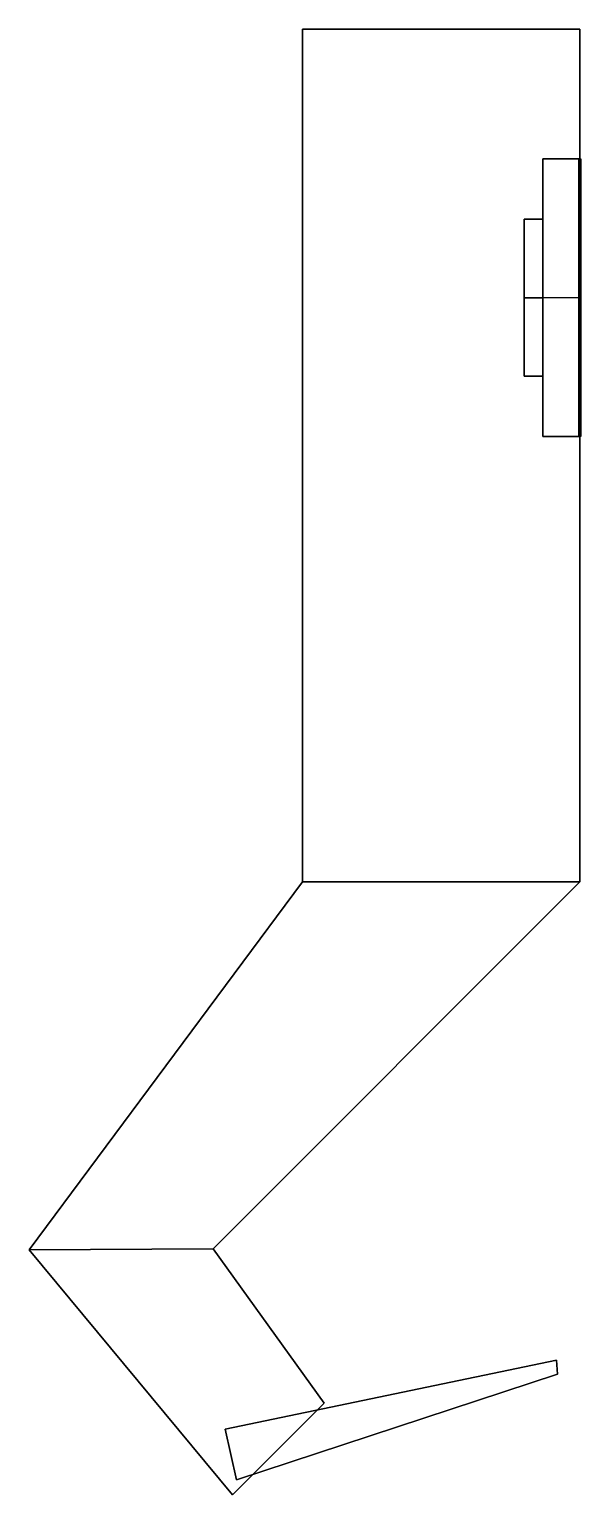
# Model space of a CAD drawing. Extents: x -28.6 to 1.3, y -6.5 to 72.6.
import ezdxf

# ---------------------------------------------------------------- set-up
doc = ezdxf.new("R2010")
doc.units = 0
doc.header["$MEASUREMENT"] = 0
doc.layers.get('0').update_dxf_attribs({"linetype": 'CONTINUOUS'})
doc.layers.add('CONTORNO', color=1, linetype='CONTINUOUS')
doc.layers.add('CORPO', color=253, linetype='CONTINUOUS')

msp = doc.modelspace()

# ---------------------------------------------------------------- linework, layer by layer
for p, q in [((1.204, 58.149, 16), (-0.796, 58.149, 16)), ((1.204, 58.149, -16), (-0.796, 58.149, -16)), ((-0.796, 58.149, 20.243), (-0.796, 58.149, 11.757)), ((-0.796, 58.149, -11.757), (-0.796, 58.149, -20.243))]:
    msp.add_line(p, q)
at = {"extrusion": (-1, 0, 0)}
msp.add_line((1.204, 58.149, -16), (1.204, 58.149, 16), dxfattribs=at)
at = {"layer": 'CONTORNO', "elevation": -23}
msp.add_lwpolyline([(1.254, 50.649), (1.154, 50.649), (1.154, 65.649), (1.254, 65.649), (1.254, 50.649)], dxfattribs=at)
at = {"layer": 'CORPO'}
for points in [[(-13.796, 26.599, -6), (1.204, 26.599, -6), (1.204, 72.649, -6), (-13.796, 72.649, -6)], [(-13.796, 72.649, -6), (1.204, 72.649, -6), (1.204, 72.649, 6), (-13.796, 72.649, 6)], [(-13.796, 72.649, 6), (1.204, 72.649, 6), (1.204, 26.599, 6), (-13.796, 26.599, 6)], [(-13.796, 26.599, 6), (-13.796, 26.599, 6), (-13.796, 72.649, 6)], [(-13.796, 26.599, 6), (-13.796, 26.599, -6), (-13.796, 72.649, -6), (-13.796, 72.649, 6)], [(1.204, 72.649, -6), (1.204, 72.649, -6), (1.204, 72.649, -6), (1.204, 72.649, 6)], [(1.204, 26.599, -6), (1.204, 26.599, -6), (1.204, 72.649, -6)], [(1.204, 72.649, -6), (1.204, 72.649, -6), (1.204, 72.649, -6), (1.204, 72.649, 6)], [(-0.796, 50.649, 23), (1.204, 50.649, 23), (1.204, 65.649, 23), (-0.796, 65.649, 23)], [(-0.796, 65.649, 23), (1.204, 65.649, 23), (1.204, 65.649, -23), (-0.796, 65.649, -23)], [(-0.796, 65.649, -23), (1.204, 65.649, -23), (1.204, 50.649, -23), (-0.796, 50.649, -23)], [(-0.796, 50.649, -23), (-0.796, 50.649, -23), (-0.796, 65.649, -23)], [(-0.796, 50.649, -23), (-0.796, 50.649, 23), (-0.796, 65.649, 23), (-0.796, 65.649, -23)], [(1.204, 50.649, 23), (1.204, 50.649, 23), (1.204, 65.649, 23)], [(1.204, 65.649, 23), (1.204, 65.649, 23), (1.204, 65.649, 23), (1.204, 65.649, -23)], [(-0.796, 50.649, -23), (1.204, 50.649, -23), (-0.796, 50.649, -23)], [(1.204, 50.649, -23), (1.204, 50.649, 23), (-0.796, 50.649, 23), (-0.796, 50.649, -23)], [(-28.561, 6.728, -6), (-18.611, 6.778, -6), (1.204, 26.599, -6), (-13.796, 26.599, -6)], [(-13.796, 26.599, 6), (1.204, 26.599, 6), (-18.611, 6.778, 6), (-28.561, 6.728, 6)], [(-28.561, 6.728, 6), (-28.561, 6.728, 6), (-13.796, 26.599, 6)], [(-28.561, 6.728, 6), (-28.561, 6.728, -6), (-13.796, 26.599, -6), (-13.796, 26.599, 6)], [(-6.296, 26.599, 6), (1.204, 26.599, 6), (-6.296, 26.599, 6)], [(-28.561, 6.728, 6), (-18.611, 6.778, 6), (-28.561, 6.728, 6)], [(-17.574, -6.501, -6), (-12.625, -1.552, -6), (-18.611, 6.778, -6), (-28.561, 6.728, -6)], [(-28.561, 6.728, 6), (-18.611, 6.778, 6), (-12.625, -1.552, 6), (-17.574, -6.501, 6)], [(-17.574, -6.501, 6), (-17.574, -6.501, -6), (-28.561, 6.728, -6), (-28.561, 6.728, 6)], [(0, 0, -5), (-0.059, 0.757, -5), (-17.974, -2.955, -5), (-17.35, -5.697, -5)], [(-0.059, 0.757, -5), (-0.059, 0.757, -5), (-17.974, -2.955, -5)], [(-17.35, -5.697, 5), (-17.974, -2.955, 5), (-0.059, 0.757, 5), (0, 0, 5)], [(0, 0, 5), (0, 0, 5), (-17.35, -5.697, 5)], [(0, 0, 5), (0, 0, -5), (-17.35, -5.697, -5), (-17.35, -5.697, 5)], [(-17.574, -6.501, 6), (-12.625, -1.552, 6), (-17.574, -6.501, 6)]]:
    msp.add_3dface(points, dxfattribs=at)

# ---------------------------------------------------------------- meshes
mesh = msp.add_polymesh((6, 3), dxfattribs=at)
for k, corner in enumerate([(-1.796, 53.907, 16), (-0.796, 53.907, 16), (-0.796, 53.907, 16), (-1.796, 58.149, 11.757), (-0.796, 58.149, 11.757), (-0.796, 58.149, 11.757), (-1.796, 62.392, 16), (-0.796, 62.392, 16), (-0.796, 58.149, 11.757), (-1.796, 58.149, 20.243), (-0.796, 58.149, 20.243), (-0.796, 53.907, 16), (-1.796, 58.149, 20.243), (-1.796, 58.149, 20.243), (-1.796, 53.907, 16), (-1.796, 62.392, 16), (-1.796, 62.392, 16), (-1.796, 58.149, 11.757)]):
    mesh.set_mesh_vertex(divmod(k, 3), corner)
mesh = msp.add_polymesh((6, 3), dxfattribs=at)
for k, corner in enumerate([(-1.796, 53.907, -16), (-0.796, 53.907, -16), (-0.796, 53.907, -16), (-1.796, 58.149, -20.243), (-0.796, 58.149, -20.243), (-0.796, 58.149, -20.243), (-1.796, 62.392, -16), (-0.796, 62.392, -16), (-0.796, 58.149, -20.243), (-1.796, 58.149, -11.757), (-0.796, 58.149, -11.757), (-0.796, 53.907, -16), (-1.796, 58.149, -11.757), (-1.796, 58.149, -11.757), (-1.796, 53.907, -16), (-1.796, 62.392, -16), (-1.796, 62.392, -16), (-1.796, 58.149, -20.243)]):
    mesh.set_mesh_vertex(divmod(k, 3), corner)

doc.saveas('drawing.dxf')
